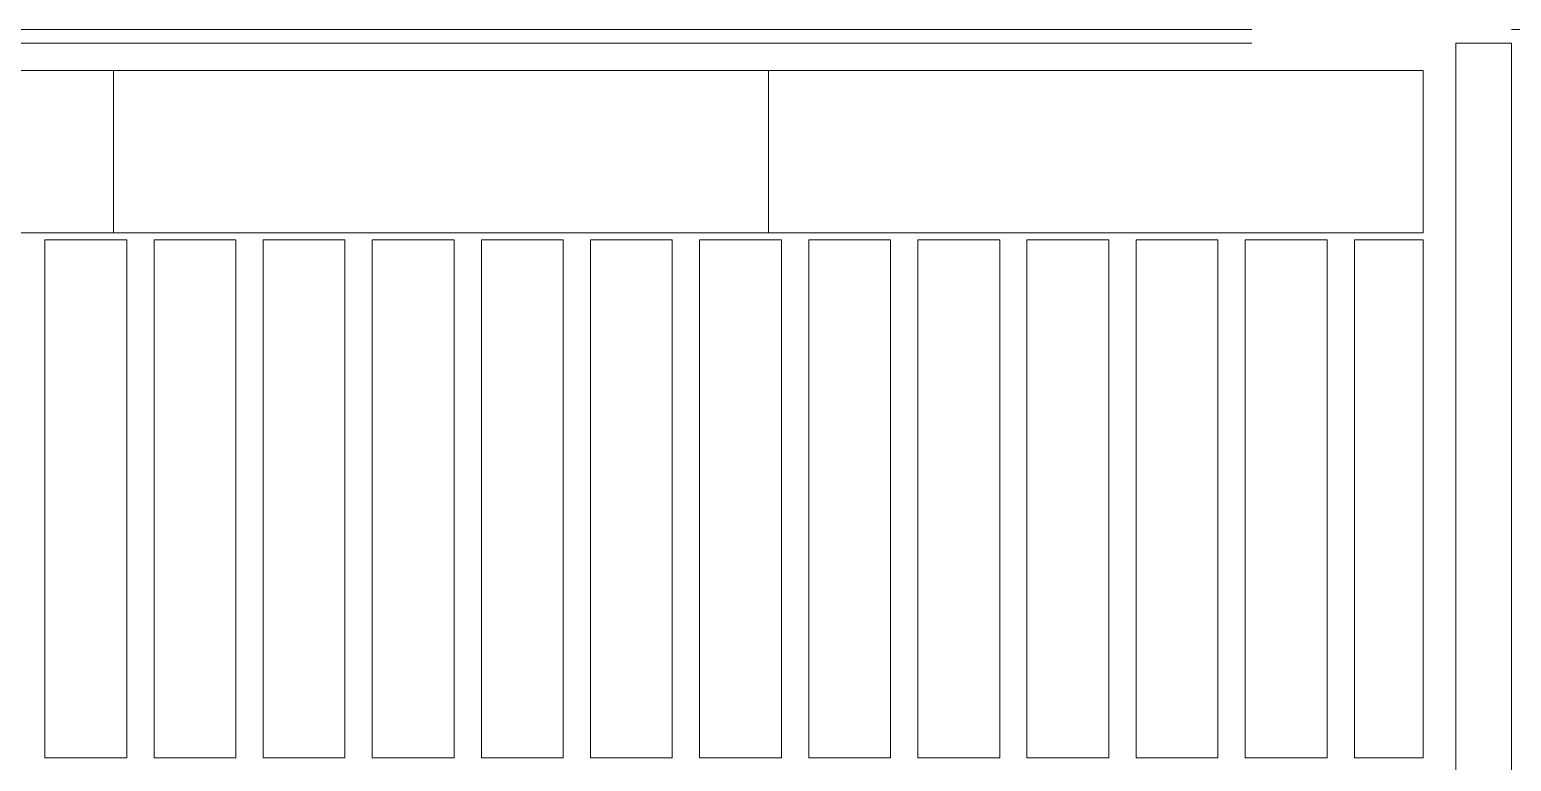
# Model space of a CAD drawing. Header units: millimetres. Extents: x -962357 to -591296, y -223672 to 59420.
# Drawn here: x -831061 to -825629, y -216562 to -213879 of the extents above; entities that cross this region are included whole.
import ezdxf

# ---------------------------------------------------------------- set-up
doc = ezdxf.new("R2010")
doc.units = ezdxf.units.MM
doc.layers.add('A-CLNG', color=2, linetype='Continuous', lineweight=9)
doc.layers.add('A-GLAZ-CURT', color=2, linetype='Continuous', lineweight=9)

# ---------------------------------------------------------------- blocks, each defined once
blk = doc.blocks.new('DPA_CP_Metal Ceiling Panel - Vertical Panel with Gap-14213442-4160-01 UPPER PLATFORM LEVEL - REFLECTED CEILING PLAN')
at = {"layer": 'A-GLAZ-CURT'}
for p, q in [((-826206.9, 9174), (-826206.9, 7274)), ((-825955, 9174), (-826206.9, 9174)), ((-825955, 9174), (-826206.9, 9174)), ((-826206.9, 9174), (-826206.9, 7274)), ((-826206.9, 7274), (-826206.9, 9174)), ((-826206.9, 9174), (-825955, 9174)), ((-825955, 9174), (-825955, 7274)), ((-825955, 7274), (-825955, 9174)), ((-825955, 9174), (-825955, 7274)), ((-825955, 7274), (-826206.9, 7274)), ((-826206.9, 7274), (-825955, 7274)), ((-825955, 7274), (-826206.9, 7274))]:
    blk.add_line(p, q, dxfattribs=at)
blk = doc.blocks.new('DPA_CP_Metal Ceiling Panel - Vertical Panel with Gap-10859825-4160-01 UPPER PLATFORM LEVEL - REFLECTED CEILING PLAN')
at = {"layer": 'A-GLAZ-CURT'}
for p, q in [((-744457, 6961.5), (-744457, 5061.5)), ((-744157, 6961.5), (-744457, 6961.5)), ((-744157, 6961.5), (-744457, 6961.5)), ((-744457, 6961.5), (-744457, 5061.5)), ((-744457, 5061.5), (-744457, 6961.5)), ((-744457, 6961.5), (-744157, 6961.5)), ((-744157, 6961.5), (-744157, 5061.5)), ((-744157, 5061.5), (-744157, 6961.5)), ((-744157, 6961.5), (-744157, 5061.5)), ((-744157, 5061.5), (-744457, 5061.5)), ((-744457, 5061.5), (-744157, 5061.5)), ((-744157, 5061.5), (-744457, 5061.5))]:
    blk.add_line(p, q, dxfattribs=at)
blk = doc.blocks.new('System Panel - DPA-AR_Metal Ceiling Rectangular Panel-16017999-4160-01 UPPER PLATFORM LEVEL - REFLECTED CEILING PLAN')
at = {"layer": 'A-GLAZ-CURT'}
for p, q in [((-825955, 9794), (-828355, 9794)), ((-828355, 9794), (-828355, 9199)), ((-828355, 9199), (-828355, 9794)), ((-828355, 9794), (-825955, 9794)), ((-825955, 9199), (-825955, 9794)), ((-825955, 9794), (-825955, 9199)), ((-828355, 9199), (-825955, 9199)), ((-825955, 9199), (-828355, 9199))]:
    blk.add_line(p, q, dxfattribs=at)
blk = doc.blocks.new('System Panel - DPA-AR_Metal Ceiling Rectangular Panel-V59-4160-01 UPPER PLATFORM LEVEL - REFLECTED CEILING PLAN')
at = {"layer": 'A-GLAZ-CURT'}
for p, q in [((-832985.4, 9794), (-833155, 9794)), ((-833155, 9794), (-833155, 9199)), ((-833155, 9199), (-833155, 9794)), ((-833155, 9794), (-832985.4, 9794)), ((-830755, 9794), (-832942.4, 9794)), ((-832942.4, 9794), (-830755, 9794)), ((-830755, 9199), (-830755, 9794)), ((-830755, 9794), (-830755, 9199)), ((-833155, 9199), (-832985.4, 9199)), ((-832985.4, 9199), (-833155, 9199)), ((-832942.4, 9199), (-830755, 9199)), ((-830755, 9199), (-832942.4, 9199))]:
    blk.add_line(p, q, dxfattribs=at)
blk = doc.blocks.new('PPLS-PP19_Custom Tile Pattern - Custom Tile Pattern-16106263-4160-01 UPPER PLATFORM LEVEL - REFLECTED CEILING PLAN')
at = {"layer": 'A-GLAZ-CURT'}
for p, q in [((-300, 0), (300, 0)), ((300, 0), (-300, 0)), ((-134.2, 0), (-140, 0)), ((230.1, 0), (300, 0)), ((-300, -50), (300, -50)), ((300, -50), (-300, -50))]:
    blk.add_line(p, q, dxfattribs=at)
at = {"layer": 'A-GLAZ-CURT', "flags": 128}
for points in [[(-300, 0), (-291.6, 0), (-283.3, 0), (-275.2, 0), (-267.3, 0), (-259.5, 0), (-251.8, 0), (-244.2, 0), (-236.7, 0), (-229.4, 0), (-222.1, 0), (-214.8, 0), (-207.7, 0), (-200.8, 0), (-194, 0), (-187.5, 0), (-181.4, 0)], [(-190.4, 0), (-196.4, 0), (-202.6, 0), (-209, 0), (-215.7, 0), (-222.6, 0), (-229.7, 0), (-237, 0), (-244.4, 0), (-252, 0), (-259.7, 0), (-267.5, 0), (-275.5, 0), (-283.6, 0), (-291.7, 0), (-300, 0)], [(-149.4, 0), (-141.8, 0), (-132.8, 0), (-126.1, 0)]]:
    blk.add_lwpolyline(points, dxfattribs=at)
at = {"layer": 'A-GLAZ-CURT'}
for points, knots in [([(-300, 0), (-284.7, 0), (-236.6, 0), (-176.1, 0), (-138.3, 0), (-124.9, 0)], [-5323.127839, -5323.127839, -5323.127839, -5323.127839, -4502.809032, -2700.551212, -1108.984966, -1108.984966, -1108.984966, -1108.984966]), ([(-159.2, 0), (-159.6, 0), (-163.4, 0), (-174, 0), (-185.6, 0), (-209.8, 0), (-232, 0), (-248.9, 0), (-253.5, 0), (-253.7, 0)], [-2257.973564, -2257.973564, -2257.973564, -2257.973564, -2237.412286, -2029.680487, -1755.085331, -1400.429864, -858.079193, -543.655514, -531.287897, -531.287897, -531.287897, -531.287897]), ([(-143.3, 0), (-144.7, 0), (-149.9, 0), (-162, 0), (-177.9, 0), (-199.5, 0), (-215.4, 0), (-225.5, 0), (-226.7, 0)], [-2390.191866, -2390.191866, -2390.191866, -2390.191866, -2308.929706, -2113.765672, -1763.376603, -1422.553702, -978.033455, -910.549282, -910.549282, -910.549282, -910.549282]), ([(-128, 0), (-130.6, 0), (-136.8, 0), (-144.4, 0), (-147.1, 0)], [-5691.037617, -5691.037617, -5691.037617, -5691.037617, -5508.838257, -5319.88299, -5319.88299, -5319.88299, -5319.88299]), ([(-65.9, 0), (-70.5, 0), (-83.9, 0), (-110.9, 0), (-128.7, 0), (-142.4, 0), (-143.6, 0)], [-7788.403577, -7788.403577, -7788.403577, -7788.403577, -7508.296369, -7004.680444, -6449.282163, -6393.465623, -6393.465623, -6393.465623, -6393.465623]), ([(-118.2, 0), (-119.4, 0), (-122.1, 0), (-125.4, 0), (-127, 0), (-127.4, 0)], [-164.249813, -164.249813, -164.249813, -164.249813, -98.539552, -24.539552, 0, 0, 0, 0]), ([(-126.5, 0), (-122.4, 0), (-108.7, 0), (-90.8, 0), (-77.2, 0), (-72.3, 0)], [-5231.017328, -5231.017328, -5231.017328, -5231.017328, -4994.692869, -4542.524482, -4234.633075, -4234.633075, -4234.633075, -4234.633075]), ([(-125.7, 0), (-125.3, 0), (-120.4, 0), (-107.3, 0), (-90.4, 0), (-75.3, 0), (-68.4, 0), (-65.1, 0), (-63.6, 0)], [-4082.700899, -4082.700899, -4082.700899, -4082.700899, -4054.690705, -3793.097032, -3402.597032, -3144.956779, -3050.982048, -2969.237017, -2969.237017, -2969.237017, -2969.237017]), ([(-114.9, 0), (-108, 0), (-98.7, 0), (-91.2, 0), (-90.5, 0)], [-6773.888853, -6773.888853, -6773.888853, -6773.888853, -6236.997189, -6184.855039, -6184.855039, -6184.855039, -6184.855039]), ([(-58.7, 0), (-59.6, 0), (-65.7, 0), (-81.2, 0), (-99.4, 0), (-111.4, 0), (-113.3, 0)], [-1113.463882, -1113.463882, -1113.463882, -1113.463882, -1060.00838, -740.068933, -229.489605, -123.718209, -123.718209, -123.718209, -123.718209]), ([(-39.2, 0), (-39.7, 0), (-45.3, 0), (-56.2, 0), (-75.6, 0), (-92, 0), (-103.2, 0), (-106.1, 0)], [-1826.829157, -1826.829157, -1826.829157, -1826.829157, -1792.521578, -1466.981642, -1208.454564, -789.402658, -608.943052, -608.943052, -608.943052, -608.943052]), ([(-96.4, 0), (-96.2, 0), (-90.9, 0), (-71.3, 0), (-42.5, 0), (-15.2, 0), (-3.8, 0), (-1, 0)], [-5115.12164, -5115.12164, -5115.12164, -5115.12164, -5103.229623, -4799.173296, -4065.652676, -3589.737505, -3410.081093, -3410.081093, -3410.081093, -3410.081093]), ([(-67.9, 0), (-73, 0), (-81.1, 0), (-89.2, 0), (-91.8, 0)], [-2627.997013, -2627.997013, -2627.997013, -2627.997013, -2193.204658, -1970.99776, -1970.99776, -1970.99776, -1970.99776]), ([(-79.5, 0), (-79.3, 0), (-74.9, 0), (-70.9, 0), (-67.4, 0)], [-1286.743147, -1286.743147, -1286.743147, -1286.743147, -1274.333717, -1073.56893, -1073.56893, -1073.56893, -1073.56893]), ([(-29, 0), (-34, 0), (-43.7, 0), (-55.8, 0), (-63.3, 0), (-65.5, 0)], [-2680.714891, -2680.714891, -2680.714891, -2680.714891, -2413.671296, -2161.752162, -2037.343317, -2037.343317, -2037.343317, -2037.343317]), ([(31.2, 0), (26, 0), (12, 0), (-16.9, 0), (-42.2, 0), (-56.4, 0), (-58.5, 0)], [-4496.803627, -4496.803627, -4496.803627, -4496.803627, -4222.080604, -3745.412743, -2981.410125, -2831.320802, -2831.320802, -2831.320802, -2831.320802]), ([(-49.8, 0), (-48.2, 0), (-45.4, 0), (-42.6, 0), (-41.8, 0)], [-4417.7536, -4417.7536, -4417.7536, -4417.7536, -4321.566175, -4270.495146, -4270.495146, -4270.495146, -4270.495146]), ([(71, 0), (70.7, 0), (65.3, 0), (53.5, 0), (37, 0), (24.1, 0), (12.8, 0), (-2.9, 0), (-20.6, 0), (-32.8, 0), (-42.4, 0), (-47, 0), (-47.8, 0)], [-2966.590051, -2966.590051, -2966.590051, -2966.590051, -2950.589685, -2634.532728, -2313.748533, -2106.613311, -1925.670641, -1617.263037, -1290.787923, -1039.307308, -819.71621, -773.893057, -773.893057, -773.893057, -773.893057]), ([(-45.9, 0), (-43, 0), (-37.8, 0), (-33.6, 0), (-32.3, 0)], [-3487.344885, -3487.344885, -3487.344885, -3487.344885, -3315.260113, -3238.248822, -3238.248822, -3238.248822, -3238.248822]), ([(-31.3, 0), (-28.4, 0), (-17, 0), (8.8, 0), (43.4, 0), (68.5, 0), (77.9, 0), (79.3, 0)], [-6062.162279, -6062.162279, -6062.162279, -6062.162279, -5862.463379, -5340.621928, -4573.028122, -4094.177415, -3998.447461, -3998.447461, -3998.447461, -3998.447461]), ([(2.8, 0), (-4.7, 0), (-14.7, 0), (-28.9, 0), (-31.3, 0)], [-9880.810509, -9880.810509, -9880.810509, -9880.810509, -9424.652049, -9299.586361, -9299.586361, -9299.586361, -9299.586361]), ([(-29, 0), (-28.7, 0), (-27.4, 0), (-24.5, 0), (-22.6, 0)], [-166.548282, -166.548282, -166.548282, -166.548282, -102.06493, 0, 0, 0, 0]), ([(-22.6, 0), (-20.3, 0), (-17, 0), (-12.7, 0), (-10.9, 0), (-9.9, 0)], [-56468.192263, -56468.192263, -56468.192263, -56468.192263, -56344.022017, -56303.229861, -56238.992205, -56238.992205, -56238.992205, -56238.992205]), ([(-21.2, 0), (-19.4, 0), (-11.8, 0), (-1.3, 0), (4.5, 0)], [-2989.152759, -2989.152759, -2989.152759, -2989.152759, -2864.387349, -2490.960632, -2490.960632, -2490.960632, -2490.960632]), ([(0.5, 0), (-2.2, 0), (-6.9, 0), (-11, 0), (-12.4, 0)], [-2679.34943, -2679.34943, -2679.34943, -2679.34943, -2518.50168, -2435.772209, -2435.772209, -2435.772209, -2435.772209]), ([(-3.4, 0), (-0.6, 0), (14, 0), (42.8, 0), (88.7, 0), (120.6, 0), (138.3, 0), (138.5, 0)], [-439.821474, -439.821474, -439.821474, -439.821474, -429.606584, -390.253598, -346.313304, -291.370682, -290.5735, -290.5735, -290.5735, -290.5735]), ([(3.4, 0), (4.6, 0), (8, 0), (16, 0), (22.5, 0), (24.5, 0)], [-211.182196, -211.182196, -211.182196, -211.182196, -206.416616, -198.214427, -187.717507, -187.717507, -187.717507, -187.717507]), ([(103.1, 0), (101.1, 0), (86.3, 0), (63.3, 0), (37, 0), (25.3, 0), (20.9, 0)], [-375.435014, -375.435014, -375.435014, -375.435014, -369.147452, -330.153101, -307.516438, -289.397823, -289.397823, -289.397823, -289.397823]), ([(21.5, 0), (22, 0), (24.6, 0), (31, 0), (39, 0), (48.3, 0), (52.8, 0), (53.9, 0)], [-1992.768506, -1992.768506, -1992.768506, -1992.768506, -1956.422387, -1818.904206, -1645.594513, -1443.202566, -1370.028348, -1370.028348, -1370.028348, -1370.028348]), ([(136.4, 0), (121.7, 0), (86.9, 0), (51.2, 0), (31.2, 0)], [-106.750556, -106.750556, -106.750556, -106.750556, -59.610984, 0, 0, 0, 0]), ([(36.3, 0), (37.8, 0), (46.7, 0), (52.8, 0), (56.3, 0)], [-314.598523, -314.598523, -314.598523, -314.598523, -305.899624, -292.458861, -292.458861, -292.458861, -292.458861]), ([(100.3, 0), (90.4, 0), (75.2, 0), (57.8, 0), (46.5, 0), (41.8, 0), (38.2, 0), (37.3, 0)], [-395.777283, -395.777283, -395.777283, -395.777283, -357.622665, -341.267687, -334.000314, -326.15566, -321.97841, -321.97841, -321.97841, -321.97841]), ([(39, 0), (43.3, 0), (54.4, 0), (67.2, 0), (73, 0)], [-4639.627446, -4639.627446, -4639.627446, -4639.627446, -4353.683244, -3976.823525, -3976.823525, -3976.823525, -3976.823525]), ([(96.7, 0), (97, 0), (100.3, 0), (109, 0), (120.8, 0), (139.9, 0), (160.9, 0), (176.3, 0), (182.7, 0)], [-2253.533331, -2253.533331, -2253.533331, -2253.533331, -2233.599744, -2052.234781, -1843.028543, -1530.39897, -1095.004608, -662.803921, -662.803921, -662.803921, -662.803921]), ([(131.4, 0), (132.9, 0), (139.5, 0), (148, 0), (152.6, 0)], [-625.910216, -625.910216, -625.910216, -625.910216, -618.981161, -603.66234, -603.66234, -603.66234, -603.66234]), ([(162.8, 0), (165.4, 0), (168.7, 0), (170.7, 0), (170.7, 0)], [-111.264224, -111.264224, -111.264224, -111.264224, -56.742688, -55.632112, -55.632112, -55.632112, -55.632112]), ([(300, 0), (286.5, 0), (254.2, 0), (207.1, 0), (179.8, 0), (166.2, 0), (164.9, 0)], [-285.253232, -285.253232, -285.253232, -285.253232, -244.693688, -187.987675, -143.776725, -138.771843, -138.771843, -138.771843, -138.771843]), ([(171.5, 0), (176.5, 0), (188.6, 0), (194.3, 0), (195.7, 0)], [-7971.819559, -7971.819559, -7971.819559, -7971.819559, -7784.112253, -7707.76565, -7707.76565, -7707.76565, -7707.76565]), ([(185.8, 0), (186.9, 0), (192.6, 0), (208.8, 0), (219.4, 0), (230.1, 0)], [-46.257281, -46.257281, -46.257281, -46.257281, -41.623857, -24.459831, 0, 0, 0, 0]), ([(219.8, 0), (225.3, 0), (244.4, 0), (264.9, 0), (276, 0), (279, 0)], [-6915.603924, -6915.603924, -6915.603924, -6915.603924, -6582.165592, -6068.460911, -5859.388289, -5859.388289, -5859.388289, -5859.388289]), ([(286.1, 0), (286.6, 0), (288.3, 0), (293.6, 0), (297.8, 0), (300, 0)], [-4011.010929, -4011.010929, -4011.010929, -4011.010929, -3959.664717, -3862.421465, -3746.95702, -3746.95702, -3746.95702, -3746.95702])]:
    blk.add_open_spline(points, degree=3, knots=knots, dxfattribs=at)
for points in [[(-122.9, 0), (-125.3, 0), (-129.6, 0), (-133.8, 0)], [(-108.5, 0), (-104.3, 0), (-99.2, 0), (-91.5, 0)], [(67.8, 0), (71.7, 0), (75.7, 0), (79.6, 0)]]:
    blk.add_open_spline(points, degree=3, dxfattribs=at)
blk = doc.blocks.new('PPLS-PP19_Custom Tile Pattern - Custom Tile Pattern-V63-4160-01 UPPER PLATFORM LEVEL - REFLECTED CEILING PLAN')
at = {"layer": 'A-GLAZ-CURT'}
for p, q in [((-300, 0), (300, 0)), ((300, 0), (-300, 0)), ((-134.2, 0), (-140, 0)), ((230.1, 0), (300, 0)), ((-300, -50), (300, -50)), ((300, -50), (-300, -50))]:
    blk.add_line(p, q, dxfattribs=at)
at = {"layer": 'A-GLAZ-CURT', "flags": 128}
for points in [[(-300, 0), (-291.6, 0), (-283.3, 0), (-275.2, 0), (-267.3, 0), (-259.5, 0), (-251.8, 0), (-244.2, 0), (-236.7, 0), (-229.4, 0), (-222.1, 0), (-214.8, 0), (-207.7, 0), (-200.8, 0), (-194, 0), (-187.5, 0), (-181.4, 0)], [(-190.4, 0), (-196.4, 0), (-202.6, 0), (-209, 0), (-215.7, 0), (-222.6, 0), (-229.7, 0), (-237, 0), (-244.4, 0), (-252, 0), (-259.7, 0), (-267.5, 0), (-275.5, 0), (-283.6, 0), (-291.7, 0), (-300, 0)], [(-149.4, 0), (-141.8, 0), (-132.8, 0), (-126.1, 0)]]:
    blk.add_lwpolyline(points, dxfattribs=at)
at = {"layer": 'A-GLAZ-CURT'}
for points, knots in [([(-300, 0), (-284.7, 0), (-236.6, 0), (-176.1, 0), (-138.3, 0), (-124.9, 0)], [-5323.127839, -5323.127839, -5323.127839, -5323.127839, -4502.809032, -2700.551212, -1108.984966, -1108.984966, -1108.984966, -1108.984966]), ([(-159.2, 0), (-159.6, 0), (-163.4, 0), (-174, 0), (-185.6, 0), (-209.8, 0), (-232, 0), (-248.9, 0), (-253.5, 0), (-253.7, 0)], [-2257.973564, -2257.973564, -2257.973564, -2257.973564, -2237.412286, -2029.680487, -1755.085331, -1400.429864, -858.079193, -543.655514, -531.287897, -531.287897, -531.287897, -531.287897]), ([(-143.3, 0), (-144.7, 0), (-149.9, 0), (-162, 0), (-177.9, 0), (-199.5, 0), (-215.4, 0), (-225.5, 0), (-226.7, 0)], [-2390.191866, -2390.191866, -2390.191866, -2390.191866, -2308.929706, -2113.765672, -1763.376603, -1422.553702, -978.033455, -910.549282, -910.549282, -910.549282, -910.549282]), ([(-128, 0), (-130.6, 0), (-136.8, 0), (-144.4, 0), (-147.1, 0)], [-5691.037617, -5691.037617, -5691.037617, -5691.037617, -5508.838257, -5319.88299, -5319.88299, -5319.88299, -5319.88299]), ([(-116.7, 0), (-123.8, 0), (-132, 0), (-142.4, 0), (-143.6, 0)], [-6858.444941, -6858.444941, -6858.444941, -6858.444941, -6449.282163, -6393.465623, -6393.465623, -6393.465623, -6393.465623]), ([(-118.2, 0), (-119.4, 0), (-122.1, 0), (-125.4, 0), (-127, 0), (-127.4, 0)], [-164.249813, -164.249813, -164.249813, -164.249813, -98.539552, -24.539552, 0, 0, 0, 0]), ([(-125.7, 0), (-125.3, 0), (-123.2, 0), (-121, 0), (-119.2, 0)], [-4082.700899, -4082.700899, -4082.700899, -4082.700899, -4054.690705, -3958.98269, -3958.98269, -3958.98269, -3958.98269]), ([(-58.7, 0), (-59.6, 0), (-65.7, 0), (-81.2, 0), (-99.4, 0), (-111.4, 0), (-113.3, 0)], [-1113.463882, -1113.463882, -1113.463882, -1113.463882, -1060.00838, -740.068933, -229.489605, -123.718209, -123.718209, -123.718209, -123.718209]), ([(-112.4, 0), (-104, 0), (-90.5, 0), (-77.2, 0), (-72.3, 0)], [-4981.921265, -4981.921265, -4981.921265, -4981.921265, -4542.524482, -4234.633075, -4234.633075, -4234.633075, -4234.633075]), ([(-112.3, 0), (-111.5, 0), (-103.2, 0), (-90.4, 0), (-75.3, 0), (-68.4, 0), (-65.1, 0), (-63.6, 0)], [-3835.264481, -3835.264481, -3835.264481, -3835.264481, -3793.097032, -3402.597032, -3144.956779, -3050.982048, -2969.237017, -2969.237017, -2969.237017, -2969.237017]), ([(-65.9, 0), (-70.5, 0), (-83.9, 0), (-100.4, 0), (-110, 0), (-110.5, 0)], [-7788.403577, -7788.403577, -7788.403577, -7788.403577, -7508.296369, -7004.680444, -6974.689771, -6974.689771, -6974.689771, -6974.689771]), ([(-108.9, 0), (-103.5, 0), (-96.8, 0), (-91.2, 0), (-90.5, 0)], [-6626.630399, -6626.630399, -6626.630399, -6626.630399, -6236.997189, -6184.855039, -6184.855039, -6184.855039, -6184.855039]), ([(-39.2, 0), (-39.7, 0), (-45.3, 0), (-56.2, 0), (-75.6, 0), (-92, 0), (-103.2, 0), (-106.1, 0)], [-1826.829157, -1826.829157, -1826.829157, -1826.829157, -1792.521578, -1466.981642, -1208.454564, -789.402658, -608.943052, -608.943052, -608.943052, -608.943052]), ([(-96.4, 0), (-96.2, 0), (-90.9, 0), (-71.3, 0), (-42.5, 0), (-15.2, 0), (-3.8, 0), (-1, 0)], [-5115.12164, -5115.12164, -5115.12164, -5115.12164, -5103.229623, -4799.173296, -4065.652676, -3589.737505, -3410.081093, -3410.081093, -3410.081093, -3410.081093]), ([(-67.9, 0), (-73, 0), (-81.1, 0), (-89.2, 0), (-91.8, 0)], [-2627.997013, -2627.997013, -2627.997013, -2627.997013, -2193.204658, -1970.99776, -1970.99776, -1970.99776, -1970.99776]), ([(-79.5, 0), (-79.3, 0), (-74.9, 0), (-70.9, 0), (-67.4, 0)], [-1286.743147, -1286.743147, -1286.743147, -1286.743147, -1274.333717, -1073.56893, -1073.56893, -1073.56893, -1073.56893]), ([(-29, 0), (-34, 0), (-43.7, 0), (-55.8, 0), (-63.3, 0), (-65.5, 0)], [-2680.714891, -2680.714891, -2680.714891, -2680.714891, -2413.671296, -2161.752162, -2037.343317, -2037.343317, -2037.343317, -2037.343317]), ([(31.2, 0), (26, 0), (12, 0), (-16.9, 0), (-42.2, 0), (-56.4, 0), (-58.5, 0)], [-4496.803627, -4496.803627, -4496.803627, -4496.803627, -4222.080604, -3745.412743, -2981.410125, -2831.320802, -2831.320802, -2831.320802, -2831.320802]), ([(-49.8, 0), (-48.2, 0), (-45.4, 0), (-42.6, 0), (-41.8, 0)], [-4417.7536, -4417.7536, -4417.7536, -4417.7536, -4321.566175, -4270.495146, -4270.495146, -4270.495146, -4270.495146]), ([(71, 0), (70.7, 0), (65.3, 0), (53.5, 0), (37, 0), (24.1, 0), (12.8, 0), (-2.9, 0), (-20.6, 0), (-32.8, 0), (-42.4, 0), (-47, 0), (-47.8, 0)], [-2966.590051, -2966.590051, -2966.590051, -2966.590051, -2950.589685, -2634.532728, -2313.748533, -2106.613311, -1925.670641, -1617.263037, -1290.787923, -1039.307308, -819.71621, -773.893057, -773.893057, -773.893057, -773.893057]), ([(-45.9, 0), (-43, 0), (-37.8, 0), (-33.6, 0), (-32.3, 0)], [-3487.344885, -3487.344885, -3487.344885, -3487.344885, -3315.260113, -3238.248822, -3238.248822, -3238.248822, -3238.248822]), ([(-31.3, 0), (-28.4, 0), (-17, 0), (8.8, 0), (43.4, 0), (68.5, 0), (77.9, 0), (79.3, 0)], [-6062.162279, -6062.162279, -6062.162279, -6062.162279, -5862.463379, -5340.621928, -4573.028122, -4094.177415, -3998.447461, -3998.447461, -3998.447461, -3998.447461]), ([(2.8, 0), (-4.7, 0), (-14.7, 0), (-28.9, 0), (-31.3, 0)], [-9880.810509, -9880.810509, -9880.810509, -9880.810509, -9424.652049, -9299.586361, -9299.586361, -9299.586361, -9299.586361]), ([(-29, 0), (-28.7, 0), (-27.4, 0), (-24.5, 0), (-22.6, 0)], [-166.548282, -166.548282, -166.548282, -166.548282, -102.06493, 0, 0, 0, 0]), ([(-22.6, 0), (-20.3, 0), (-17, 0), (-12.7, 0), (-10.9, 0), (-9.9, 0)], [-56468.192263, -56468.192263, -56468.192263, -56468.192263, -56344.022017, -56303.229861, -56238.992205, -56238.992205, -56238.992205, -56238.992205]), ([(-21.2, 0), (-19.4, 0), (-11.8, 0), (-1.3, 0), (4.5, 0)], [-2989.152759, -2989.152759, -2989.152759, -2989.152759, -2864.387349, -2490.960632, -2490.960632, -2490.960632, -2490.960632]), ([(0.5, 0), (-2.2, 0), (-6.9, 0), (-11, 0), (-12.4, 0)], [-2679.34943, -2679.34943, -2679.34943, -2679.34943, -2518.50168, -2435.772209, -2435.772209, -2435.772209, -2435.772209]), ([(-3.4, 0), (-0.6, 0), (14, 0), (42.8, 0), (88.7, 0), (120.6, 0), (138.3, 0), (138.5, 0)], [-439.821474, -439.821474, -439.821474, -439.821474, -429.606584, -390.253598, -346.313304, -291.370682, -290.5735, -290.5735, -290.5735, -290.5735]), ([(3.4, 0), (4.6, 0), (8, 0), (16, 0), (22.5, 0), (24.5, 0)], [-211.182196, -211.182196, -211.182196, -211.182196, -206.416616, -198.214427, -187.717507, -187.717507, -187.717507, -187.717507]), ([(103.1, 0), (101.1, 0), (86.3, 0), (63.3, 0), (37, 0), (25.3, 0), (20.9, 0)], [-375.435014, -375.435014, -375.435014, -375.435014, -369.147452, -330.153101, -307.516438, -289.397823, -289.397823, -289.397823, -289.397823]), ([(21.5, 0), (22, 0), (24.6, 0), (31, 0), (39, 0), (48.3, 0), (52.8, 0), (53.9, 0)], [-1992.768506, -1992.768506, -1992.768506, -1992.768506, -1956.422387, -1818.904206, -1645.594513, -1443.202566, -1370.028348, -1370.028348, -1370.028348, -1370.028348]), ([(136.4, 0), (121.7, 0), (86.9, 0), (51.2, 0), (31.2, 0)], [-106.750556, -106.750556, -106.750556, -106.750556, -59.610984, 0, 0, 0, 0]), ([(36.3, 0), (37.8, 0), (46.7, 0), (52.8, 0), (56.3, 0)], [-314.598523, -314.598523, -314.598523, -314.598523, -305.899624, -292.458861, -292.458861, -292.458861, -292.458861]), ([(100.3, 0), (90.4, 0), (75.2, 0), (57.8, 0), (46.5, 0), (41.8, 0), (38.2, 0), (37.3, 0)], [-395.777283, -395.777283, -395.777283, -395.777283, -357.622665, -341.267687, -334.000314, -326.15566, -321.97841, -321.97841, -321.97841, -321.97841]), ([(39, 0), (43.3, 0), (54.4, 0), (67.2, 0), (73, 0)], [-4639.627446, -4639.627446, -4639.627446, -4639.627446, -4353.683244, -3976.823525, -3976.823525, -3976.823525, -3976.823525]), ([(96.7, 0), (97, 0), (100.3, 0), (109, 0), (120.8, 0), (139.9, 0), (160.9, 0), (176.3, 0), (182.7, 0)], [-2253.533331, -2253.533331, -2253.533331, -2253.533331, -2233.599744, -2052.234781, -1843.028543, -1530.39897, -1095.004608, -662.803921, -662.803921, -662.803921, -662.803921]), ([(131.4, 0), (132.9, 0), (139.5, 0), (148, 0), (152.6, 0)], [-625.910216, -625.910216, -625.910216, -625.910216, -618.981161, -603.66234, -603.66234, -603.66234, -603.66234]), ([(162.8, 0), (165.4, 0), (168.7, 0), (170.7, 0), (170.7, 0)], [-111.264224, -111.264224, -111.264224, -111.264224, -56.742688, -55.632112, -55.632112, -55.632112, -55.632112]), ([(300, 0), (286.5, 0), (254.2, 0), (207.1, 0), (179.8, 0), (166.2, 0), (164.9, 0)], [-285.253232, -285.253232, -285.253232, -285.253232, -244.693688, -187.987675, -143.776725, -138.771843, -138.771843, -138.771843, -138.771843]), ([(171.5, 0), (176.5, 0), (188.6, 0), (194.3, 0), (195.7, 0)], [-7971.819559, -7971.819559, -7971.819559, -7971.819559, -7784.112253, -7707.76565, -7707.76565, -7707.76565, -7707.76565]), ([(185.8, 0), (186.9, 0), (192.6, 0), (208.8, 0), (219.4, 0), (230.1, 0)], [-46.257281, -46.257281, -46.257281, -46.257281, -41.623857, -24.459831, 0, 0, 0, 0]), ([(219.8, 0), (225.3, 0), (244.4, 0), (264.9, 0), (276, 0), (279, 0)], [-6915.603924, -6915.603924, -6915.603924, -6915.603924, -6582.165592, -6068.460911, -5859.388289, -5859.388289, -5859.388289, -5859.388289]), ([(286.1, 0), (286.6, 0), (288.3, 0), (293.6, 0), (297.8, 0), (300, 0)], [-4011.010929, -4011.010929, -4011.010929, -4011.010929, -3959.664717, -3862.421465, -3746.95702, -3746.95702, -3746.95702, -3746.95702])]:
    blk.add_open_spline(points, degree=3, knots=knots, dxfattribs=at)
for points in [[(-122.9, 0), (-125.3, 0), (-129.6, 0), (-133.8, 0)], [(-126.5, 0), (-122.5, 0), (-117.9, 0), (-113.4, 0)], [(-108.5, 0), (-104.3, 0), (-99.2, 0), (-91.5, 0)], [(67.8, 0), (71.7, 0), (75.7, 0), (79.6, 0)]]:
    blk.add_open_spline(points, degree=3, dxfattribs=at)
blk = doc.blocks.new('PPLS-PP19_Custom Tile Pattern - Custom Tile Pattern-V64-4160-01 UPPER PLATFORM LEVEL - REFLECTED CEILING PLAN')
at = {"layer": 'A-GLAZ-CURT'}
for p, q in [((-300, 0), (300, 0)), ((300, 0), (-300, 0)), ((-134.2, 0), (-140, 0)), ((230.1, 0), (300, 0)), ((-300, -50), (300, -50)), ((300, -50), (-300, -50))]:
    blk.add_line(p, q, dxfattribs=at)
at = {"layer": 'A-GLAZ-CURT', "flags": 128}
for points in [[(-300, 0), (-291.6, 0), (-283.3, 0), (-275.2, 0), (-267.3, 0), (-259.5, 0), (-251.8, 0), (-244.2, 0), (-236.7, 0), (-229.4, 0), (-222.1, 0), (-214.8, 0), (-207.9, 0)], [(-209, 0), (-215.7, 0), (-222.6, 0), (-229.7, 0), (-237, 0), (-244.4, 0), (-252, 0), (-259.7, 0), (-267.5, 0), (-275.5, 0), (-283.6, 0), (-291.7, 0), (-300, 0)], [(-207.7, 0), (-200.8, 0), (-194, 0), (-187.5, 0), (-181.4, 0)], [(-190.4, 0), (-196.4, 0), (-202.6, 0)], [(-149.4, 0), (-141.8, 0), (-132.8, 0), (-126.1, 0)]]:
    blk.add_lwpolyline(points, dxfattribs=at)
at = {"layer": 'A-GLAZ-CURT'}
for points, knots in [([(-300, 0), (-284.7, 0), (-252.1, 0), (-224.4, 0), (-210.6, 0)], [-5323.127839, -5323.127839, -5323.127839, -5323.127839, -4502.809032, -3548.751892, -3548.751892, -3548.751892, -3548.751892]), ([(-209.8, 0), (-218.9, 0), (-233.4, 0), (-248.9, 0), (-253.5, 0), (-253.7, 0)], [-1328.219744, -1328.219744, -1328.219744, -1328.219744, -858.079193, -543.655514, -531.287897, -531.287897, -531.287897, -531.287897]), ([(-213.6, 0), (-216.6, 0), (-221, 0), (-225.5, 0), (-226.7, 0)], [-1138.186603, -1138.186603, -1138.186603, -1138.186603, -978.033455, -910.549282, -910.549282, -910.549282, -910.549282]), ([(-207.9, 0), (-196.6, 0), (-164.8, 0), (-138.3, 0), (-124.9, 0)], [-3485.664657, -3485.664657, -3485.664657, -3485.664657, -2700.551212, -1108.984966, -1108.984966, -1108.984966, -1108.984966]), ([(-159.2, 0), (-159.6, 0), (-163.4, 0), (-174, 0), (-185.6, 0), (-199.4, 0), (-207.1, 0), (-207.9, 0)], [-2257.973564, -2257.973564, -2257.973564, -2257.973564, -2237.412286, -2029.680487, -1755.085331, -1400.429864, -1360.838239, -1360.838239, -1360.838239, -1360.838239]), ([(-143.3, 0), (-144.7, 0), (-149.9, 0), (-162, 0), (-177.9, 0), (-194.3, 0), (-203.9, 0), (-207.1, 0)], [-2390.191866, -2390.191866, -2390.191866, -2390.191866, -2308.929706, -2113.765672, -1763.376603, -1422.553702, -1252.005263, -1252.005263, -1252.005263, -1252.005263]), ([(-128, 0), (-130.6, 0), (-136.8, 0), (-144.4, 0), (-147.1, 0)], [-5691.037617, -5691.037617, -5691.037617, -5691.037617, -5508.838257, -5319.88299, -5319.88299, -5319.88299, -5319.88299]), ([(-65.9, 0), (-70.5, 0), (-83.9, 0), (-110.9, 0), (-128.7, 0), (-142.4, 0), (-143.6, 0)], [-7788.403577, -7788.403577, -7788.403577, -7788.403577, -7508.296369, -7004.680444, -6449.282163, -6393.465623, -6393.465623, -6393.465623, -6393.465623]), ([(-118.2, 0), (-119.4, 0), (-122.1, 0), (-125.4, 0), (-127, 0), (-127.4, 0)], [-164.249813, -164.249813, -164.249813, -164.249813, -98.539552, -24.539552, 0, 0, 0, 0]), ([(-126.5, 0), (-122.4, 0), (-108.7, 0), (-90.8, 0), (-77.2, 0), (-72.3, 0)], [-5231.017328, -5231.017328, -5231.017328, -5231.017328, -4994.692869, -4542.524482, -4234.633075, -4234.633075, -4234.633075, -4234.633075]), ([(-125.7, 0), (-125.3, 0), (-120.4, 0), (-107.3, 0), (-90.4, 0), (-75.3, 0), (-68.4, 0), (-65.1, 0), (-63.6, 0)], [-4082.700899, -4082.700899, -4082.700899, -4082.700899, -4054.690705, -3793.097032, -3402.597032, -3144.956779, -3050.982048, -2969.237017, -2969.237017, -2969.237017, -2969.237017]), ([(-114.9, 0), (-108, 0), (-98.7, 0), (-91.2, 0), (-90.5, 0)], [-6773.888853, -6773.888853, -6773.888853, -6773.888853, -6236.997189, -6184.855039, -6184.855039, -6184.855039, -6184.855039]), ([(-58.7, 0), (-59.6, 0), (-65.7, 0), (-81.2, 0), (-99.4, 0), (-111.4, 0), (-113.3, 0)], [-1113.463882, -1113.463882, -1113.463882, -1113.463882, -1060.00838, -740.068933, -229.489605, -123.718209, -123.718209, -123.718209, -123.718209]), ([(-39.2, 0), (-39.7, 0), (-45.3, 0), (-56.2, 0), (-75.6, 0), (-92, 0), (-103.2, 0), (-106.1, 0)], [-1826.829157, -1826.829157, -1826.829157, -1826.829157, -1792.521578, -1466.981642, -1208.454564, -789.402658, -608.943052, -608.943052, -608.943052, -608.943052]), ([(-96.4, 0), (-96.2, 0), (-90.9, 0), (-71.3, 0), (-42.5, 0), (-15.2, 0), (-3.8, 0), (-1, 0)], [-5115.12164, -5115.12164, -5115.12164, -5115.12164, -5103.229623, -4799.173296, -4065.652676, -3589.737505, -3410.081093, -3410.081093, -3410.081093, -3410.081093]), ([(-67.9, 0), (-73, 0), (-81.1, 0), (-89.2, 0), (-91.8, 0)], [-2627.997013, -2627.997013, -2627.997013, -2627.997013, -2193.204658, -1970.99776, -1970.99776, -1970.99776, -1970.99776]), ([(-79.5, 0), (-79.3, 0), (-74.9, 0), (-70.9, 0), (-67.4, 0)], [-1286.743147, -1286.743147, -1286.743147, -1286.743147, -1274.333717, -1073.56893, -1073.56893, -1073.56893, -1073.56893]), ([(-29, 0), (-34, 0), (-43.7, 0), (-55.8, 0), (-63.3, 0), (-65.5, 0)], [-2680.714891, -2680.714891, -2680.714891, -2680.714891, -2413.671296, -2161.752162, -2037.343317, -2037.343317, -2037.343317, -2037.343317]), ([(31.2, 0), (26, 0), (12, 0), (-16.9, 0), (-42.2, 0), (-56.4, 0), (-58.5, 0)], [-4496.803627, -4496.803627, -4496.803627, -4496.803627, -4222.080604, -3745.412743, -2981.410125, -2831.320802, -2831.320802, -2831.320802, -2831.320802]), ([(-49.8, 0), (-48.2, 0), (-45.4, 0), (-42.6, 0), (-41.8, 0)], [-4417.7536, -4417.7536, -4417.7536, -4417.7536, -4321.566175, -4270.495146, -4270.495146, -4270.495146, -4270.495146]), ([(71, 0), (70.7, 0), (65.3, 0), (53.5, 0), (37, 0), (24.1, 0), (12.8, 0), (-2.9, 0), (-20.6, 0), (-32.8, 0), (-42.4, 0), (-47, 0), (-47.8, 0)], [-2966.590051, -2966.590051, -2966.590051, -2966.590051, -2950.589685, -2634.532728, -2313.748533, -2106.613311, -1925.670641, -1617.263037, -1290.787923, -1039.307308, -819.71621, -773.893057, -773.893057, -773.893057, -773.893057]), ([(-45.9, 0), (-43, 0), (-37.8, 0), (-33.6, 0), (-32.3, 0)], [-3487.344885, -3487.344885, -3487.344885, -3487.344885, -3315.260113, -3238.248822, -3238.248822, -3238.248822, -3238.248822]), ([(-31.3, 0), (-28.4, 0), (-17, 0), (8.8, 0), (43.4, 0), (68.5, 0), (77.9, 0), (79.3, 0)], [-6062.162279, -6062.162279, -6062.162279, -6062.162279, -5862.463379, -5340.621928, -4573.028122, -4094.177415, -3998.447461, -3998.447461, -3998.447461, -3998.447461]), ([(2.8, 0), (-4.7, 0), (-14.7, 0), (-28.9, 0), (-31.3, 0)], [-9880.810509, -9880.810509, -9880.810509, -9880.810509, -9424.652049, -9299.586361, -9299.586361, -9299.586361, -9299.586361]), ([(-29, 0), (-28.7, 0), (-27.4, 0), (-24.5, 0), (-22.6, 0)], [-166.548282, -166.548282, -166.548282, -166.548282, -102.06493, 0, 0, 0, 0]), ([(-22.6, 0), (-20.3, 0), (-17, 0), (-12.7, 0), (-10.9, 0), (-9.9, 0)], [-56468.192263, -56468.192263, -56468.192263, -56468.192263, -56344.022017, -56303.229861, -56238.992205, -56238.992205, -56238.992205, -56238.992205]), ([(-21.2, 0), (-19.4, 0), (-11.8, 0), (-1.3, 0), (4.5, 0)], [-2989.152759, -2989.152759, -2989.152759, -2989.152759, -2864.387349, -2490.960632, -2490.960632, -2490.960632, -2490.960632]), ([(0.5, 0), (-2.2, 0), (-6.9, 0), (-11, 0), (-12.4, 0)], [-2679.34943, -2679.34943, -2679.34943, -2679.34943, -2518.50168, -2435.772209, -2435.772209, -2435.772209, -2435.772209]), ([(-3.4, 0), (-0.6, 0), (14, 0), (42.8, 0), (88.7, 0), (120.6, 0), (138.3, 0), (138.5, 0)], [-439.821474, -439.821474, -439.821474, -439.821474, -429.606584, -390.253598, -346.313304, -291.370682, -290.5735, -290.5735, -290.5735, -290.5735]), ([(3.4, 0), (4.6, 0), (8, 0), (16, 0), (22.5, 0), (24.5, 0)], [-211.182196, -211.182196, -211.182196, -211.182196, -206.416616, -198.214427, -187.717507, -187.717507, -187.717507, -187.717507]), ([(103.1, 0), (101.1, 0), (86.3, 0), (63.3, 0), (37, 0), (25.3, 0), (20.9, 0)], [-375.435014, -375.435014, -375.435014, -375.435014, -369.147452, -330.153101, -307.516438, -289.397823, -289.397823, -289.397823, -289.397823]), ([(21.5, 0), (22, 0), (24.6, 0), (31, 0), (39, 0), (48.3, 0), (52.8, 0), (53.9, 0)], [-1992.768506, -1992.768506, -1992.768506, -1992.768506, -1956.422387, -1818.904206, -1645.594513, -1443.202566, -1370.028348, -1370.028348, -1370.028348, -1370.028348]), ([(136.4, 0), (121.7, 0), (86.9, 0), (51.2, 0), (31.2, 0)], [-106.750556, -106.750556, -106.750556, -106.750556, -59.610984, 0, 0, 0, 0]), ([(36.3, 0), (37.8, 0), (46.7, 0), (52.8, 0), (56.3, 0)], [-314.598523, -314.598523, -314.598523, -314.598523, -305.899624, -292.458861, -292.458861, -292.458861, -292.458861]), ([(100.3, 0), (90.4, 0), (75.2, 0), (57.8, 0), (46.5, 0), (41.8, 0), (38.2, 0), (37.3, 0)], [-395.777283, -395.777283, -395.777283, -395.777283, -357.622665, -341.267687, -334.000314, -326.15566, -321.97841, -321.97841, -321.97841, -321.97841]), ([(39, 0), (43.3, 0), (54.4, 0), (67.2, 0), (73, 0)], [-4639.627446, -4639.627446, -4639.627446, -4639.627446, -4353.683244, -3976.823525, -3976.823525, -3976.823525, -3976.823525]), ([(96.7, 0), (97, 0), (100.3, 0), (109, 0), (120.8, 0), (139.9, 0), (160.9, 0), (176.3, 0), (182.7, 0)], [-2253.533331, -2253.533331, -2253.533331, -2253.533331, -2233.599744, -2052.234781, -1843.028543, -1530.39897, -1095.004608, -662.803921, -662.803921, -662.803921, -662.803921]), ([(131.4, 0), (132.9, 0), (139.5, 0), (148, 0), (152.6, 0)], [-625.910216, -625.910216, -625.910216, -625.910216, -618.981161, -603.66234, -603.66234, -603.66234, -603.66234]), ([(162.8, 0), (165.4, 0), (168.7, 0), (170.7, 0), (170.7, 0)], [-111.264224, -111.264224, -111.264224, -111.264224, -56.742688, -55.632112, -55.632112, -55.632112, -55.632112]), ([(300, 0), (286.5, 0), (254.2, 0), (207.1, 0), (179.8, 0), (166.2, 0), (164.9, 0)], [-285.253232, -285.253232, -285.253232, -285.253232, -244.693688, -187.987675, -143.776725, -138.771843, -138.771843, -138.771843, -138.771843]), ([(171.5, 0), (176.5, 0), (188.6, 0), (194.3, 0), (195.7, 0)], [-7971.819559, -7971.819559, -7971.819559, -7971.819559, -7784.112253, -7707.76565, -7707.76565, -7707.76565, -7707.76565]), ([(185.8, 0), (186.9, 0), (192.6, 0), (208.8, 0), (219.4, 0), (230.1, 0)], [-46.257281, -46.257281, -46.257281, -46.257281, -41.623857, -24.459831, 0, 0, 0, 0]), ([(219.8, 0), (225.3, 0), (244.4, 0), (264.9, 0), (276, 0), (279, 0)], [-6915.603924, -6915.603924, -6915.603924, -6915.603924, -6582.165592, -6068.460911, -5859.388289, -5859.388289, -5859.388289, -5859.388289]), ([(286.1, 0), (286.6, 0), (288.3, 0), (293.6, 0), (297.8, 0), (300, 0)], [-4011.010929, -4011.010929, -4011.010929, -4011.010929, -3959.664717, -3862.421465, -3746.95702, -3746.95702, -3746.95702, -3746.95702])]:
    blk.add_open_spline(points, degree=3, knots=knots, dxfattribs=at)
for points in [[(-122.9, 0), (-125.3, 0), (-129.6, 0), (-133.8, 0)], [(-108.5, 0), (-104.3, 0), (-99.2, 0), (-91.5, 0)], [(67.8, 0), (71.7, 0), (75.7, 0), (79.6, 0)]]:
    blk.add_open_spline(points, degree=3, dxfattribs=at)

msp = doc.modelspace()

# ---------------------------------------------------------------- linework, layer by layer
at = {"layer": 'A-CLNG'}
for p, q in [((-822150.9, -213879.4), (-825628.9, -213879.4)), ((-825628.9, -213879.4), (-822150.9, -213879.4)), ((-825832.6, -213929.4), (-825832.6, -219694.4)), ((-825628.9, -213929.4), (-825832.6, -213929.4)), ((-825832.6, -213929.4), (-825628.9, -213929.4)), ((-825832.6, -219694.4), (-825832.6, -213929.4)), ((-825628.9, -213929.4), (-825628.9, -219694.4)), ((-825628.9, -219694.4), (-825628.9, -213929.4)), ((-825628.9, -219694.4), (-825628.9, -213929.4)), ((-825628.9, -213929.4), (-825628.9, -219694.4))]:
    msp.add_line(p, q, dxfattribs=at)

# ---------------------------------------------------------------- block references
at = {"layer": 'A-GLAZ-CURT', "rotation": 180}
for name, p in [('PPLS-PP19_Custom Tile Pattern - Custom Tile Pattern-16106263-4160-01 UPPER PLATFORM LEVEL - REFLECTED CEILING PLAN', (-831080, -213929.4)), ('PPLS-PP19_Custom Tile Pattern - Custom Tile Pattern-V64-4160-01 UPPER PLATFORM LEVEL - REFLECTED CEILING PLAN', (-830480, -213929.4)), ('PPLS-PP19_Custom Tile Pattern - Custom Tile Pattern-16106263-4160-01 UPPER PLATFORM LEVEL - REFLECTED CEILING PLAN', (-829880, -213929.4)), ('PPLS-PP19_Custom Tile Pattern - Custom Tile Pattern-16106263-4160-01 UPPER PLATFORM LEVEL - REFLECTED CEILING PLAN', (-829280, -213929.4)), ('PPLS-PP19_Custom Tile Pattern - Custom Tile Pattern-16106263-4160-01 UPPER PLATFORM LEVEL - REFLECTED CEILING PLAN', (-828680, -213929.4)), ('PPLS-PP19_Custom Tile Pattern - Custom Tile Pattern-16106263-4160-01 UPPER PLATFORM LEVEL - REFLECTED CEILING PLAN', (-828080, -213929.4)), ('PPLS-PP19_Custom Tile Pattern - Custom Tile Pattern-V63-4160-01 UPPER PLATFORM LEVEL - REFLECTED CEILING PLAN', (-827480, -213929.4)), ('PPLS-PP19_Custom Tile Pattern - Custom Tile Pattern-16106263-4160-01 UPPER PLATFORM LEVEL - REFLECTED CEILING PLAN', (-826880, -213929.4))]:
    msp.add_blockref(name, p, dxfattribs=at)
at = {"layer": 'A-GLAZ-CURT'}
for name, p in [('System Panel - DPA-AR_Metal Ceiling Rectangular Panel-V59-4160-01 UPPER PLATFORM LEVEL - REFLECTED CEILING PLAN', (2.4, -223823.5)), ('System Panel - DPA-AR_Metal Ceiling Rectangular Panel-16017999-4160-01 UPPER PLATFORM LEVEL - REFLECTED CEILING PLAN', (-2397.6, -223823.5)), ('System Panel - DPA-AR_Metal Ceiling Rectangular Panel-16017999-4160-01 UPPER PLATFORM LEVEL - REFLECTED CEILING PLAN', (2.4, -223823.5)), ('DPA_CP_Metal Ceiling Panel - Vertical Panel with Gap-10859825-4160-01 UPPER PLATFORM LEVEL - REFLECTED CEILING PLAN', (-86547.6, -221611)), ('DPA_CP_Metal Ceiling Panel - Vertical Panel with Gap-10859825-4160-01 UPPER PLATFORM LEVEL - REFLECTED CEILING PLAN', (-86147.6, -221611)), ('DPA_CP_Metal Ceiling Panel - Vertical Panel with Gap-10859825-4160-01 UPPER PLATFORM LEVEL - REFLECTED CEILING PLAN', (-85747.6, -221611)), ('DPA_CP_Metal Ceiling Panel - Vertical Panel with Gap-10859825-4160-01 UPPER PLATFORM LEVEL - REFLECTED CEILING PLAN', (-85347.6, -221611)), ('DPA_CP_Metal Ceiling Panel - Vertical Panel with Gap-10859825-4160-01 UPPER PLATFORM LEVEL - REFLECTED CEILING PLAN', (-84947.6, -221611)), ('DPA_CP_Metal Ceiling Panel - Vertical Panel with Gap-10859825-4160-01 UPPER PLATFORM LEVEL - REFLECTED CEILING PLAN', (-84547.6, -221611)), ('DPA_CP_Metal Ceiling Panel - Vertical Panel with Gap-10859825-4160-01 UPPER PLATFORM LEVEL - REFLECTED CEILING PLAN', (-84147.6, -221611)), ('DPA_CP_Metal Ceiling Panel - Vertical Panel with Gap-10859825-4160-01 UPPER PLATFORM LEVEL - REFLECTED CEILING PLAN', (-83747.6, -221611)), ('DPA_CP_Metal Ceiling Panel - Vertical Panel with Gap-10859825-4160-01 UPPER PLATFORM LEVEL - REFLECTED CEILING PLAN', (-83347.6, -221611)), ('DPA_CP_Metal Ceiling Panel - Vertical Panel with Gap-10859825-4160-01 UPPER PLATFORM LEVEL - REFLECTED CEILING PLAN', (-82947.6, -221611)), ('DPA_CP_Metal Ceiling Panel - Vertical Panel with Gap-10859825-4160-01 UPPER PLATFORM LEVEL - REFLECTED CEILING PLAN', (-82547.6, -221611)), ('DPA_CP_Metal Ceiling Panel - Vertical Panel with Gap-10859825-4160-01 UPPER PLATFORM LEVEL - REFLECTED CEILING PLAN', (-82147.6, -221611)), ('DPA_CP_Metal Ceiling Panel - Vertical Panel with Gap-14213442-4160-01 UPPER PLATFORM LEVEL - REFLECTED CEILING PLAN', (2.4, -223823.5))]:
    msp.add_blockref(name, p, dxfattribs=at)

doc.saveas('drawing.dxf')
